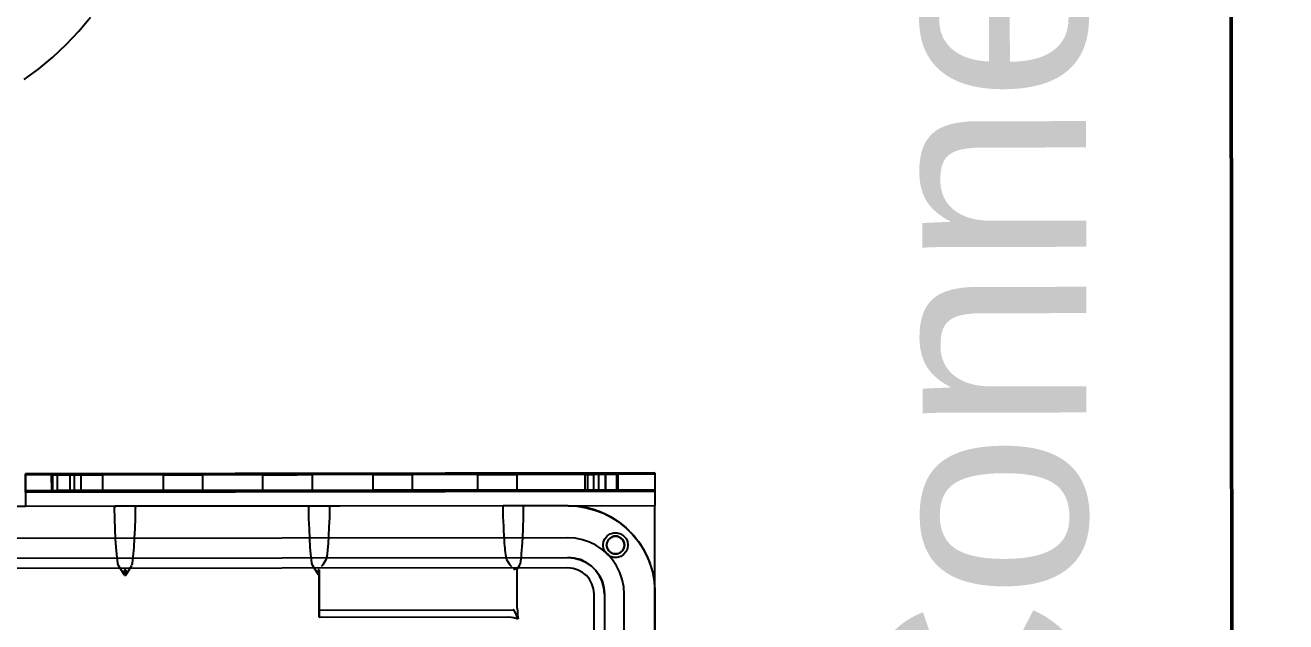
# Model space of a CAD drawing. Header units: feet. Extents: x -99009 to 3252343, y -11094690 to 9035152.
# Drawn here: x 2421566.5 to 2422047.3, y -1922374.6 to -1922146.9 of the extents above; entities that cross this region are included whole.
import ezdxf

# ---------------------------------------------------------------- set-up
doc = ezdxf.new("R2010")
doc.units = ezdxf.units.FT
doc.layers.add('1', color=1, linetype='Continuous')
doc.styles.add('Arial$001H0', font='arial.ttf')

# ---------------------------------------------------------------- blocks, each defined once
blk = doc.blocks.new('GG')
at = {"color": 7, "linetype": 'Continuous', "lineweight": 25}
for p, q in [((662.7, 313.182), (662.7, 337.682)), ((662.7, 325.182), (662.7, 337.682)), ((661.515, 314.84), (661.515, 337.274)), ((661.715, 337.272), (661.715, 314.842)), ((661.715, 337.272), (661.715, 314.842)), ((662.09, 314.842), (662.09, 337.272)), ((662.09, 314.842), (662.09, 337.272)), ((662.7, 314.832), (662.7, 337.282)), ((662.7, 323.47), (662.7, 328.644)), ((662.7, 325.182), (662.7, 325.182)), ((662.7, 313.182), (662.7, 325.182)), ((662.975, 325.182), (662.975, 325.182)), ((662.975, 325.182), (663.325, 325.182)), ((662.975, 324.682), (662.975, 325.182)), ((662.975, 325.182), (663, 325.182)), ((662.975, 325.182), (662.975, 313.182)), ((663.3, 325.182), (663, 325.182)), ((663.325, 325.182), (663.3, 325.182)), ((663.325, 325.182), (663.325, 325.182)), ((663.325, 325.182), (663.325, 324.682)), ((663.325, 313.182), (663.325, 325.182)), ((662.975, 313.182), (662.975, 324.682)), ((662.975, 324.682), (663.325, 324.682)), ((663, 324.657), (663.3, 324.657)), ((663, 324.657), (663.3, 324.657)), ((663.3, 324.58), (663, 324.58)), ((663.325, 324.682), (663.325, 313.182)), ((663.3, 324.334), (663, 324.334)), ((663, 324.247), (663.3, 324.247)), ((663, 324.117), (663.3, 324.117)), ((663, 323.707), (663.3, 323.707)), ((663, 323.707), (663.3, 323.707)), ((661.387, 323.296), (661.573, 323.408)), ((661.387, 323.296), (661.387, 323.269)), ((661.387, 323.296), (661.475, 323.296)), ((662.7, 323.094), (662.7, 323.47)), ((661.387, 323.269), (661.573, 323.157)), ((661.475, 323.269), (661.388, 323.269)), ((661.487, 323.283), (661.487, 323.282)), ((662.7, 319.77), (662.7, 323.094)), ((663.3, 322.557), (663, 322.557)), ((663.3, 321.807), (663, 321.807)), ((663, 320.657), (663.3, 320.657)), ((661.387, 319.596), (661.573, 319.708)), ((662.7, 319.394), (662.7, 319.77)), ((663, 319.707), (663.3, 319.707)), ((661.387, 319.582), (660.581, 319.582)), ((660.581, 319.582), (660.714, 319.582)), ((660.581, 319.582), (660.581, 315.973)), ((660.714, 319.582), (661.487, 319.582)), ((660.714, 319.582), (660.714, 315.882)), ((661.387, 319.596), (661.387, 319.582)), ((661.387, 319.596), (661.475, 319.596)), ((661.487, 319.582), (661.388, 319.582)), ((661.487, 319.583), (661.487, 319.582)), ((661.577, 319.515), (661.546, 319.546)), ((661.677, 319.455), (661.577, 319.515)), ((662.7, 316.07), (662.7, 319.394)), ((663.3, 318.557), (663, 318.557)), ((663.3, 317.807), (663, 317.807)), ((663, 316.557), (663.3, 316.557)), ((660.543, 315.79), (660.698, 315.861)), ((661.489, 315.861), (661.487, 315.88)), ((661.49, 315.807), (661.489, 315.861)), ((661.577, 315.95), (661.546, 315.919)), ((661.677, 316.01), (661.577, 315.95)), ((662.7, 315.694), (662.7, 316.07)), ((660.748, 315.807), (661.49, 315.807)), ((661.49, 315.807), (661.574, 315.757)), ((662.7, 314.832), (662.7, 315.695)), ((663, 315.807), (663.3, 315.807)), ((661.715, 314.842), (661.715, 314.842)), ((662.09, 314.842), (662.09, 314.842)), ((662.7, 314.832), (662.7, 314.832)), ((663.3, 314.513), (663, 314.513)), ((663, 314.457), (663.3, 314.457)), ((643.633, 314.342), (661.017, 314.342)), ((661.95, 314.17), (661.95, 314.17)), ((663.3, 314.351), (663, 314.351)), ((663, 314.247), (663.3, 314.247)), ((661.015, 314.142), (643.635, 314.142)), ((661.015, 314.142), (643.635, 314.142)), ((661.015, 314.142), (661.015, 314.142)), ((661.95, 314.102), (661.95, 314.102)), ((662.393, 313.873), (662.477, 314.004)), ((663.3, 314.13), (663, 314.13)), ((663, 314.117), (663.3, 314.117)), ((643.635, 313.767), (661.015, 313.767)), ((643.635, 313.767), (661.015, 313.767)), ((661.015, 313.767), (661.015, 313.767)), ((661.95, 313.762), (661.95, 313.762)), ((661.95, 313.695), (661.95, 313.695)), ((663, 313.907), (663.3, 313.907)), ((663.3, 313.884), (663, 313.884)), ((643.2, 313.182), (662.7, 313.182)), ((643.2, 313.182), (662.7, 313.182)), ((643.6, 313.182), (661.05, 313.182)), ((661.05, 313.182), (661.05, 313.182)), ((662.7, 313.182), (662.7, 313.182)), ((662.7, 313.182), (662.7, 313.182)), ((663.325, 313.182), (662.975, 313.182)), ((662.975, 313.182), (662.975, 313.182)), ((662.975, 313.182), (663, 313.182)), ((663.3, 313.182), (663, 313.182)), ((663.325, 313.182), (663.3, 313.182)), ((663.325, 313.182), (663.325, 313.182))]:
    blk.add_line(p, q, dxfattribs=at)
at = {"color": 7, "linetype": 'Continuous', "lineweight": 50}
blk.add_line((681.95, 302.182), (640.95, 302.182), dxfattribs=at)
at = {"color": 7, "linetype": 'Continuous', "lineweight": 25}
for points in [[(670.843, 325.198), (671.05, 324.918), (671.274, 324.651), (671.512, 324.397), (671.765, 324.156), (672.031, 323.931)], [(663, 325.182), (662.994, 325.182), (662.977, 325.182), (662.975, 325.182), (662.949, 325.182), (662.912, 325.182), (662.866, 325.182), (662.815, 325.182), (662.758, 325.182), (662.7, 325.182)], [(663.3, 325.182), (663.291, 325.182), (663.263, 325.182), (663.219, 325.182), (663.159, 325.182), (663.085, 325.182), (663, 325.182), (662.905, 325.182), (662.804, 325.182), (662.7, 325.182)], [(663, 313.182), (663, 313.884), (663, 314.513), (663, 315.807), (663, 316.557), (663, 317.807), (663, 318.557), (663, 319.707), (663, 320.657), (663, 321.807), (663, 322.557), (663, 323.707), (663, 324.657), (663, 325.182)], [(663.3, 313.182), (663.3, 313.884), (663.3, 314.513), (663.3, 315.807), (663.3, 316.557), (663.3, 317.807), (663.3, 318.557), (663.3, 319.707), (663.3, 320.657), (663.3, 321.807), (663.3, 322.557), (663.3, 323.707), (663.3, 324.657), (663.3, 325.182)], [(663, 324.657), (663, 324.648), (663, 324.621), (663, 324.58), (663, 324.577), (663, 324.518), (663, 324.446), (663, 324.364), (663, 324.335), (663, 324.275), (663, 324.247), (663, 324.182), (663, 324.117), (663, 324.09), (663, 324), (663, 323.918), (663, 323.846), (663, 323.787), (663, 323.743), (663, 323.716), (663, 323.707)], [(663, 323.707), (663, 323.716), (663, 323.743), (663, 323.787), (663, 323.846), (663, 323.918), (663, 324), (663, 324.09), (663, 324.182), (663, 324.275), (663, 324.364), (663, 324.446), (663, 324.518), (663, 324.577), (663, 324.621), (663, 324.648), (663, 324.657)], [(663, 324.657), (663, 324.648), (663, 324.621), (663, 324.577), (663, 324.518), (663, 324.446), (663, 324.364), (663, 324.275), (663, 324.182), (663, 324.09), (663, 324), (663, 323.918), (663, 323.846), (663, 323.787), (663, 323.743), (663, 323.716), (663, 323.707)], [(663, 323.707), (663, 323.716), (663, 323.743), (663, 323.787), (663, 323.846), (663, 323.918), (663, 324), (663, 324.09), (663, 324.182), (663, 324.275), (663, 324.364), (663, 324.446), (663, 324.518), (663, 324.577), (663, 324.621), (663, 324.648), (663, 324.657)], [(663, 324.334), (663, 324.344), (663, 324.37), (663, 324.41), (663, 324.457), (663, 324.504), (663, 324.544), (663, 324.571), (663, 324.58)], [(663, 324.58), (663, 324.571), (663, 324.544), (663, 324.504), (663, 324.457), (663, 324.41), (663, 324.37), (663, 324.344), (663, 324.334)], [(663.3, 324.657), (663.3, 324.648), (663.3, 324.621), (663.3, 324.58), (663.3, 324.577), (663.3, 324.518), (663.3, 324.446), (663.3, 324.364), (663.3, 324.335), (663.3, 324.275), (663.3, 324.247), (663.3, 324.182), (663.3, 324.117), (663.3, 324.09), (663.3, 324), (663.3, 323.918), (663.3, 323.846), (663.3, 323.787), (663.3, 323.743), (663.3, 323.716), (663.3, 323.707)], [(663.3, 323.707), (663.3, 323.716), (663.3, 323.743), (663.3, 323.787), (663.3, 323.846), (663.3, 323.918), (663.3, 324), (663.3, 324.09), (663.3, 324.182), (663.3, 324.275), (663.3, 324.364), (663.3, 324.446), (663.3, 324.518), (663.3, 324.577), (663.3, 324.621), (663.3, 324.648), (663.3, 324.657)], [(663.3, 324.657), (663.3, 324.648), (663.3, 324.621), (663.3, 324.577), (663.3, 324.518), (663.3, 324.446), (663.3, 324.364), (663.3, 324.275), (663.3, 324.182), (663.3, 324.09), (663.3, 324), (663.3, 323.918), (663.3, 323.846), (663.3, 323.787), (663.3, 323.743), (663.3, 323.716), (663.3, 323.707)], [(663.3, 323.707), (663.3, 323.716), (663.3, 323.743), (663.3, 323.787), (663.3, 323.846), (663.3, 323.918), (663.3, 324), (663.3, 324.09), (663.3, 324.182), (663.3, 324.275), (663.3, 324.364), (663.3, 324.446), (663.3, 324.518), (663.3, 324.577), (663.3, 324.621), (663.3, 324.648), (663.3, 324.657)], [(663.3, 324.334), (663.3, 324.344), (663.3, 324.37), (663.3, 324.41), (663.3, 324.457), (663.3, 324.504), (663.3, 324.544), (663.3, 324.571), (663.3, 324.58)], [(663.3, 324.58), (663.3, 324.571), (663.3, 324.544), (663.3, 324.504), (663.3, 324.457), (663.3, 324.41), (663.3, 324.37), (663.3, 324.344), (663.3, 324.334)], [(663, 324.247), (663, 324.242), (663, 324.228), (663, 324.207), (663, 324.182), (663, 324.157), (663, 324.136), (663, 324.122), (663, 324.118)], [(663, 324.117), (663, 324.122), (663, 324.136), (663, 324.158), (663, 324.182), (663, 324.207), (663, 324.228), (663, 324.242), (663, 324.247)], [(663.3, 324.247), (663.3, 324.242), (663.3, 324.228), (663.3, 324.207), (663.3, 324.182), (663.3, 324.157), (663.3, 324.136), (663.3, 324.122), (663.3, 324.118)], [(663.3, 324.117), (663.3, 324.122), (663.3, 324.136), (663.3, 324.158), (663.3, 324.182), (663.3, 324.207), (663.3, 324.228), (663.3, 324.242), (663.3, 324.247)], [(661.487, 323.283), (661.487, 323.286), (661.486, 323.289), (661.484, 323.291), (661.483, 323.293), (661.478, 323.295), (661.475, 323.296)], [(661.574, 323.408), (661.611, 323.42), (661.682, 323.431), (661.786, 323.443), (661.919, 323.453), (662.079, 323.463), (662.262, 323.47), (662.464, 323.477), (662.679, 323.482)], [(662.7, 323.47), (662.699, 323.472), (662.699, 323.474), (662.698, 323.476), (662.696, 323.477), (662.69, 323.48), (662.68, 323.482)], [(661.475, 323.269), (661.479, 323.27), (661.482, 323.272), (661.484, 323.274), (661.486, 323.276), (661.487, 323.279), (661.487, 323.282)], [(661.574, 323.157), (661.588, 323.151), (661.608, 323.145), (661.632, 323.141), (661.657, 323.136), (661.682, 323.133), (661.734, 323.127), (661.792, 323.122), (661.854, 323.116), (661.919, 323.112), (662.089, 323.102), (662.277, 323.094), (662.476, 323.087), (662.679, 323.083)], [(662.7, 323.094), (662.699, 323.092), (662.699, 323.091), (662.698, 323.089), (662.696, 323.087), (662.69, 323.084), (662.68, 323.083)], [(663, 321.807), (663, 321.817), (663, 321.844), (663, 321.889), (663, 321.948), (663, 322.02), (663, 322.099), (663, 322.182), (663, 322.266), (663, 322.345), (663, 322.416), (663, 322.475), (663, 322.52), (663, 322.548), (663, 322.557)], [(663, 322.557), (663, 322.548), (663, 322.52), (663, 322.476), (663, 322.416), (663, 322.345), (663, 322.266), (663, 322.182), (663, 322.099), (663, 322.02), (663, 321.948), (663, 321.889), (663, 321.844), (663, 321.817), (663, 321.807)], [(663.3, 321.807), (663.3, 321.817), (663.3, 321.844), (663.3, 321.889), (663.3, 321.948), (663.3, 322.02), (663.3, 322.099), (663.3, 322.182), (663.3, 322.266), (663.3, 322.345), (663.3, 322.416), (663.3, 322.475), (663.3, 322.52), (663.3, 322.548), (663.3, 322.557)], [(663.3, 322.557), (663.3, 322.548), (663.3, 322.52), (663.3, 322.476), (663.3, 322.416), (663.3, 322.345), (663.3, 322.266), (663.3, 322.182), (663.3, 322.099), (663.3, 322.02), (663.3, 321.948), (663.3, 321.889), (663.3, 321.844), (663.3, 321.817), (663.3, 321.807)], [(663, 320.657), (663, 320.648), (663, 320.621), (663, 320.577), (663, 320.518), (663, 320.446), (663, 320.364), (663, 320.275), (663, 320.183), (663, 320.09), (663, 320), (663, 319.919), (663, 319.846), (663, 319.787), (663, 319.744), (663, 319.717), (663, 319.707)], [(663, 319.707), (663, 319.717), (663, 319.743), (663, 319.787), (663, 319.846), (663, 319.918), (663, 320), (663, 320.09), (663, 320.182), (663, 320.275), (663, 320.364), (663, 320.446), (663, 320.518), (663, 320.577), (663, 320.621), (663, 320.648), (663, 320.657)], [(663.3, 320.657), (663.3, 320.648), (663.3, 320.621), (663.3, 320.577), (663.3, 320.518), (663.3, 320.446), (663.3, 320.364), (663.3, 320.275), (663.3, 320.183), (663.3, 320.09), (663.3, 320), (663.3, 319.919), (663.3, 319.846), (663.3, 319.787), (663.3, 319.744), (663.3, 319.717), (663.3, 319.707)], [(663.3, 319.707), (663.3, 319.717), (663.3, 319.743), (663.3, 319.787), (663.3, 319.846), (663.3, 319.918), (663.3, 320), (663.3, 320.09), (663.3, 320.182), (663.3, 320.275), (663.3, 320.364), (663.3, 320.446), (663.3, 320.518), (663.3, 320.577), (663.3, 320.621), (663.3, 320.648), (663.3, 320.657)], [(661.574, 319.708), (661.611, 319.72), (661.682, 319.731), (661.786, 319.743), (661.919, 319.753), (662.079, 319.763), (662.262, 319.77), (662.464, 319.777), (662.679, 319.782)], [(662.7, 319.77), (662.699, 319.772), (662.699, 319.774), (662.698, 319.776), (662.696, 319.778), (662.69, 319.78), (662.68, 319.782)], [(661.487, 319.583), (661.487, 319.586), (661.486, 319.589), (661.484, 319.591), (661.483, 319.593), (661.478, 319.595), (661.475, 319.596)], [(662.678, 319.383), (662.48, 319.388), (662.297, 319.395), (662.132, 319.403), (661.987, 319.412), (661.868, 319.422), (661.775, 319.433), (661.711, 319.444), (661.677, 319.455)], [(662.7, 319.394), (662.699, 319.392), (662.699, 319.391), (662.697, 319.389), (662.696, 319.387), (662.688, 319.384), (662.678, 319.383)], [(663, 317.807), (663, 317.817), (663, 317.844), (663, 317.889), (663, 317.948), (663, 318.02), (663, 318.099), (663, 318.182), (663, 318.266), (663, 318.345), (663, 318.416), (663, 318.475), (663, 318.52), (663, 318.548), (663, 318.557)], [(663, 318.557), (663, 318.548), (663, 318.52), (663, 318.475), (663, 318.416), (663, 318.345), (663, 318.266), (663, 318.182), (663, 318.099), (663, 318.02), (663, 317.948), (663, 317.889), (663, 317.844), (663, 317.817), (663, 317.807)], [(663.3, 317.807), (663.3, 317.817), (663.3, 317.844), (663.3, 317.889), (663.3, 317.948), (663.3, 318.02), (663.3, 318.099), (663.3, 318.182), (663.3, 318.266), (663.3, 318.345), (663.3, 318.416), (663.3, 318.475), (663.3, 318.52), (663.3, 318.548), (663.3, 318.557)], [(663.3, 318.557), (663.3, 318.548), (663.3, 318.52), (663.3, 318.475), (663.3, 318.416), (663.3, 318.345), (663.3, 318.266), (663.3, 318.182), (663.3, 318.099), (663.3, 318.02), (663.3, 317.948), (663.3, 317.889), (663.3, 317.844), (663.3, 317.817), (663.3, 317.807)], [(663, 316.557), (663, 316.548), (663, 316.52), (663, 316.475), (663, 316.416), (663, 316.345), (663, 316.266), (663, 316.182), (663, 316.099), (663, 316.02), (663, 315.948), (663, 315.889), (663, 315.844), (663, 315.817), (663, 315.807)], [(663, 315.807), (663, 315.817), (663, 315.844), (663, 315.889), (663, 315.948), (663, 316.02), (663, 316.099), (663, 316.182), (663, 316.266), (663, 316.345), (663, 316.416), (663, 316.475), (663, 316.52), (663, 316.548), (663, 316.557)], [(663.3, 316.557), (663.3, 316.548), (663.3, 316.52), (663.3, 316.475), (663.3, 316.416), (663.3, 316.345), (663.3, 316.266), (663.3, 316.182), (663.3, 316.099), (663.3, 316.02), (663.3, 315.948), (663.3, 315.889), (663.3, 315.844), (663.3, 315.817), (663.3, 315.807)], [(663.3, 315.807), (663.3, 315.817), (663.3, 315.844), (663.3, 315.889), (663.3, 315.948), (663.3, 316.02), (663.3, 316.099), (663.3, 316.182), (663.3, 316.266), (663.3, 316.345), (663.3, 316.416), (663.3, 316.475), (663.3, 316.52), (663.3, 316.548), (663.3, 316.557)], [(662.678, 316.082), (662.492, 316.077), (662.311, 316.07), (662.224, 316.066), (662.141, 316.062), (662.061, 316.058), (661.987, 316.053), (661.94, 316.049), (661.895, 316.045), (661.852, 316.041), (661.811, 316.037), (661.775, 316.032), (661.738, 316.026), (661.702, 316.019), (661.677, 316.01)], [(662.7, 316.07), (662.699, 316.072), (662.699, 316.074), (662.697, 316.076), (662.696, 316.078), (662.688, 316.08), (662.678, 316.082)], [(660.581, 315.973), (660.578, 315.918), (660.57, 315.871), (660.543, 315.79)], [(660.698, 315.861), (660.707, 315.868), (660.712, 315.875), (660.713, 315.879), (660.714, 315.88), (660.714, 315.882)], [(661.489, 315.861), (661.489, 315.861), (661.489, 315.861)], [(660.748, 315.807), (660.681, 315.805), (660.612, 315.8), (660.543, 315.789)], [(661.574, 315.757), (661.588, 315.751), (661.608, 315.745), (661.632, 315.741), (661.657, 315.736), (661.682, 315.733), (661.734, 315.727), (661.792, 315.722), (661.854, 315.716), (661.919, 315.712), (662.089, 315.702), (662.277, 315.694), (662.476, 315.687), (662.679, 315.683)], [(662.7, 315.694), (662.699, 315.692), (662.699, 315.691), (662.698, 315.689), (662.696, 315.687), (662.69, 315.684), (662.68, 315.683)], [(661.015, 314.142), (661.136, 314.153), (661.254, 314.185), (661.365, 314.236), (661.465, 314.306), (661.551, 314.392), (661.621, 314.492), (661.673, 314.603), (661.704, 314.721), (661.715, 314.842)], [(661.015, 313.767), (661.155, 313.777), (661.293, 313.804), (661.426, 313.849), (661.552, 313.911), (661.669, 313.99), (661.775, 314.082), (661.867, 314.188), (661.946, 314.305), (662.008, 314.431), (662.053, 314.564), (662.081, 314.702), (662.09, 314.842)], [(661.715, 314.842), (661.704, 314.721), (661.672, 314.603), (661.621, 314.492), (661.551, 314.393), (661.465, 314.306), (661.365, 314.236), (661.254, 314.184), (661.136, 314.153), (661.015, 314.142)], [(661.015, 313.767), (661.155, 313.777), (661.293, 313.804), (661.426, 313.849), (661.552, 313.911), (661.669, 313.99), (661.775, 314.082), (661.867, 314.188), (661.946, 314.305), (662.008, 314.431), (662.053, 314.564), (662.081, 314.702), (662.09, 314.842)], [(661.017, 314.342), (661.118, 314.353), (661.213, 314.382), (661.297, 314.428), (661.369, 314.488), (661.429, 314.56), (661.475, 314.645), (661.505, 314.739), (661.515, 314.84)], [(662.7, 314.832), (662.691, 314.66), (662.664, 314.489), (662.619, 314.323), (662.557, 314.161), (662.479, 314.007), (662.385, 313.863), (662.276, 313.728), (662.154, 313.606), (662.02, 313.497), (661.875, 313.403), (661.721, 313.325), (661.56, 313.263), (661.393, 313.218), (661.222, 313.192), (661.05, 313.182)], [(662.548, 314.14), (662.591, 314.242), (662.629, 314.353), (662.66, 314.474), (662.689, 314.647), (662.7, 314.832)], [(663, 314.351), (663, 314.358), (663, 314.375), (663, 314.401), (663, 314.432), (663, 314.457), (663, 314.463), (663, 314.49), (663, 314.507), (663, 314.513)], [(663, 314.513), (663, 314.507), (663, 314.49), (663, 314.463), (663, 314.432), (663, 314.401), (663, 314.375), (663, 314.357), (663, 314.351)], [(663, 314.457), (663, 314.448), (663, 314.421), (663, 314.377), (663, 314.32), (663, 314.253), (663, 314.183), (663, 314.111), (663, 314.045), (663, 313.988), (663, 313.944), (663, 313.917), (663, 313.907)], [(663, 313.907), (663, 313.917), (663, 313.944), (663, 313.988), (663, 314.045), (663, 314.111), (663, 314.182), (663, 314.253), (663, 314.32), (663, 314.377), (663, 314.421), (663, 314.448), (663, 314.457)], [(663.3, 314.351), (663.3, 314.358), (663.3, 314.375), (663.3, 314.401), (663.3, 314.432), (663.3, 314.457), (663.3, 314.463), (663.3, 314.49), (663.3, 314.507), (663.3, 314.513)], [(663.3, 314.513), (663.3, 314.507), (663.3, 314.49), (663.3, 314.463), (663.3, 314.432), (663.3, 314.401), (663.3, 314.375), (663.3, 314.357), (663.3, 314.351)], [(663.3, 314.457), (663.3, 314.448), (663.3, 314.421), (663.3, 314.377), (663.3, 314.32), (663.3, 314.253), (663.3, 314.183), (663.3, 314.111), (663.3, 314.045), (663.3, 313.988), (663.3, 313.944), (663.3, 313.917), (663.3, 313.907)], [(663.3, 313.907), (663.3, 313.917), (663.3, 313.944), (663.3, 313.988), (663.3, 314.045), (663.3, 314.111), (663.3, 314.182), (663.3, 314.253), (663.3, 314.32), (663.3, 314.377), (663.3, 314.421), (663.3, 314.448), (663.3, 314.457)], [(661.95, 313.695), (661.883, 313.704), (661.821, 313.733), (661.77, 313.777), (661.734, 313.834), (661.715, 313.898), (661.715, 313.966), (661.734, 314.031), (661.77, 314.088), (661.821, 314.132), (661.883, 314.16), (661.95, 314.17)], [(661.95, 313.695), (661.883, 313.704), (661.821, 313.733), (661.77, 313.777), (661.734, 313.834), (661.715, 313.898), (661.715, 313.966), (661.734, 314.031), (661.77, 314.088), (661.821, 314.132), (661.883, 314.16), (661.95, 314.17)], [(661.95, 314.17), (662.017, 314.16), (662.078, 314.132), (662.129, 314.088), (662.166, 314.031), (662.185, 313.966), (662.185, 313.899), (662.166, 313.834), (662.129, 313.777), (662.078, 313.732), (662.017, 313.705), (661.95, 313.695)], [(661.95, 314.17), (662.017, 314.16), (662.078, 314.132), (662.129, 314.088), (662.166, 314.031), (662.185, 313.966), (662.185, 313.899), (662.166, 313.834), (662.129, 313.777), (662.078, 313.732), (662.017, 313.705), (661.95, 313.695)], [(663, 314.247), (663, 314.242), (663, 314.228), (663, 314.207), (663, 314.182), (663, 314.157), (663, 314.136), (663, 314.122), (663, 314.117)], [(663, 314.117), (663, 314.122), (663, 314.136), (663, 314.158), (663, 314.182), (663, 314.207), (663, 314.228), (663, 314.242), (663, 314.247)], [(663.3, 314.247), (663.3, 314.242), (663.3, 314.228), (663.3, 314.207), (663.3, 314.182), (663.3, 314.157), (663.3, 314.136), (663.3, 314.122), (663.3, 314.117)], [(663.3, 314.117), (663.3, 314.122), (663.3, 314.136), (663.3, 314.158), (663.3, 314.182), (663.3, 314.207), (663.3, 314.228), (663.3, 314.242), (663.3, 314.247)], [(661.95, 313.762), (661.913, 313.766), (661.877, 313.779), (661.844, 313.799), (661.815, 313.828), (661.798, 313.856), (661.785, 313.89), (661.78, 313.933), (661.785, 313.975)], [(661.95, 314.102), (661.892, 314.092), (661.84, 314.062), (661.803, 314.017), (661.782, 313.962), (661.782, 313.903), (661.803, 313.847), (661.84, 313.802), (661.892, 313.773), (661.95, 313.762)], [(661.785, 313.975), (661.807, 314.025), (661.846, 314.067), (661.895, 314.093), (661.95, 314.102)], [(661.95, 313.762), (662.008, 313.773), (662.059, 313.802), (662.097, 313.847), (662.117, 313.903), (662.117, 313.962), (662.097, 314.017), (662.059, 314.063), (662.008, 314.092), (661.95, 314.102)], [(661.95, 314.102), (662.002, 314.094), (662.051, 314.069), (662.091, 314.027), (662.114, 313.975)], [(662.114, 313.975), (662.12, 313.933), (662.115, 313.89), (662.103, 313.859), (662.084, 313.828), (662.056, 313.799), (662.022, 313.778), (661.986, 313.766), (661.95, 313.762)], [(662.477, 314.004), (662.511, 314.066), (662.548, 314.14)], [(663, 313.884), (663, 313.894), (663, 313.907), (663, 313.92), (663, 313.96), (663, 314.007), (663, 314.054), (663, 314.094), (663, 314.121), (663, 314.13)], [(663, 314.13), (663, 314.121), (663, 314.094), (663, 314.054), (663, 314.007), (663, 313.96), (663, 313.92), (663, 313.894), (663, 313.884)], [(663.3, 313.884), (663.3, 313.894), (663.3, 313.907), (663.3, 313.92), (663.3, 313.96), (663.3, 314.007), (663.3, 314.054), (663.3, 314.094), (663.3, 314.121), (663.3, 314.13)], [(663.3, 314.13), (663.3, 314.121), (663.3, 314.094), (663.3, 314.054), (663.3, 314.007), (663.3, 313.96), (663.3, 313.92), (663.3, 313.894), (663.3, 313.884)], [(662.393, 313.873), (662.269, 313.721), (662.129, 313.584), (661.973, 313.465), (661.804, 313.365), (661.625, 313.286), (661.438, 313.229), (661.245, 313.194), (661.05, 313.182)], [(661.05, 313.182), (661.032, 313.182), (658.988, 313.182)], [(663, 313.182), (662.994, 313.182), (662.977, 313.182), (662.975, 313.182), (662.949, 313.182), (662.912, 313.182), (662.866, 313.182), (662.815, 313.182), (662.758, 313.182), (662.7, 313.182)], [(663.3, 313.182), (663.291, 313.182), (663.263, 313.182), (663.219, 313.182), (663.159, 313.182), (663.085, 313.182), (663, 313.182), (662.905, 313.182), (662.804, 313.182), (662.7, 313.182)]]:
    blk.add_lwpolyline(points, dxfattribs=at)
at = {"color": 7, "style": 'Arial$001H0'}
blk.add_text('Oil-Connections', height=4.06897, dxfattribs=at).set_placement((647.971, 304.95))

msp = doc.modelspace()

# ---------------------------------------------------------------- linework, layer by layer
at = {"layer": '1'}
msp.add_arc((2520410.24778, -1978395.99612), 100000, 84.1346387202, 194.3871675539, dxfattribs=at)

# ---------------------------------------------------------------- block references
at = {"xscale": 20.00000668694215, "yscale": 20.00000668694215, "zscale": 20.00000668694215, "rotation": 90.06505171407352}
msp.add_blockref('GG', (2428085.31376, -1935577.16139), dxfattribs=at)

doc.saveas('drawing.dxf')
